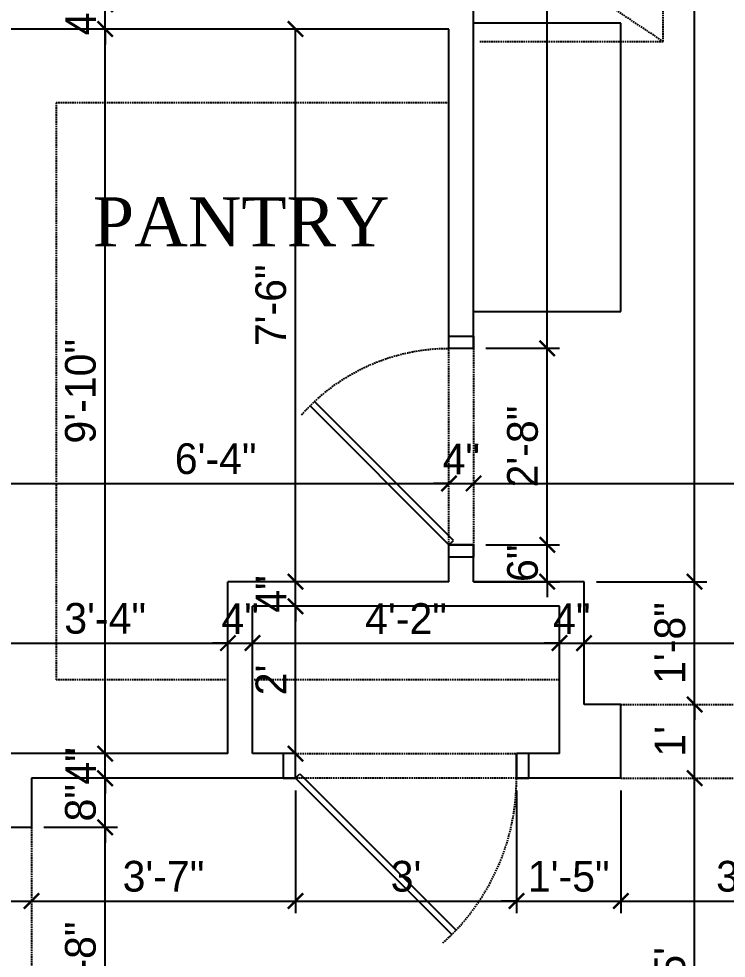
# Model space of a CAD drawing. Header units: inches. Extents: x 0 to 22102, y -19958 to 0.
# Drawn here: x 10038.3 to 10153.5, y -9934.5 to -9781.5 of the extents above; entities that cross this region are included whole.
import ezdxf

# ---------------------------------------------------------------- set-up
doc = ezdxf.new("R2010")
doc.units = ezdxf.units.IN
doc.header["$MEASUREMENT"] = 0
doc.linetypes.add('HIDDEN', pattern=[0.375, 0.25, -0.125])
for name, color, linetype in [('CABINETS', 2, 'Continuous'), ('DIM-EXT', 5, 'Continuous'), ('DIM-INT', 5, 'Continuous'), ('DOOR-INT', 2, 'Continuous'), ('HEADER-INT', 5, 'HIDDEN'), ('PLUMBING', 1, 'Continuous'), ('SHELVES', 1, 'HIDDEN'), ('TEXTL', 3, 'Continuous'), ('WALL-INT', 4, 'Continuous')]:
    doc.layers.add(name, color=color, linetype=linetype)
doc.styles.add('TITLE-1', font='BOOKOS.TTF', dxfattribs={"height": 5})
doc.dimstyles.new('Ideal', dxfattribs={"dimscale": 0, "dimtxt": 5, "dimasz": 2.5, "dimexe": 2, "dimexo": 2, "dimgap": 1.5, "dimtad": 1, "dimdec": 4, "dimzin": 0, "dimdsep": 46, "dimlunit": 4, "dimtxsty": 'Standard', "dimblk": 'ARCHTICK', "dimcen": 2, "dimclrt": 1, "dimazin": 0, "dimtfac": 0.75, "dimtdec": 4, "dimtix": 1, "dimtofl": 0, "dimtmove": 2, "dimatfit": 3, "dimldrblk": 'OPEN30', "dimfxl": 1, "dimtolj": 1, "dimtzin": 0, "dimarcsym": 0})

# ---------------------------------------------------------------- blocks, each defined once
blk = doc.blocks.new('B-DE32R')
for p, q in [((34, 2), (11.37, 24.63)), ((33.29, 1.29), (10.68, 23.91)), ((34, 2), (33.29, 1.29))]:
    blk.add_line(p, q)
for points in [[(2, -2), (2, 2), (0, 2), (0, -2)], [(36, -2), (36, 2), (34, 2), (34, -2)]]:
    blk.add_lwpolyline(points, close=True)
at = {"linetype": 'HIDDEN'}
blk.add_arc((34, 2), 32, 131.4167, 180, dxfattribs=at)
blk = doc.blocks.new('B-DE36R')
for p, q in [((37.29, 1.29), (11.85, 26.74)), ((38, 2), (12.54, 27.46)), ((38, 2), (37.29, 1.29))]:
    blk.add_line(p, q)
for points in [[(2, -2), (2, 2), (0, 2), (0, -2)], [(40, -2), (40, 2), (38, 2), (38, -2)]]:
    blk.add_lwpolyline(points, close=True)
at = {"linetype": 'HIDDEN'}
blk.add_arc((38, 2), 36, 131.8153, 180, dxfattribs=at)
blk = doc.blocks.new('_ArchTick')
at = {"color": 0, "linetype": 'ByBlock', "lineweight": 100, "const_width": 0.15}
blk.add_lwpolyline([(-0.5, -0.5), (0.5, 0.5)], dxfattribs=at)
blk = doc.blocks.new('*D235')
at = {"layer": 'Defpoints', "color": 0, "transparency": 16777216}
for p in [(10604.39, -9550.38), (10604.39, -9550.38), (9724.39, -9887.18)]:
    blk.add_point(p, dxfattribs=at)
at = {"layer": 'DIM-EXT', "color": 0, "lineweight": -2, "transparency": 16777216}
for p, q in [((9724.39, -9885.18), (9724.39, -9548.38)), ((9724.39, -9550.38), (10604.39, -9550.38))]:
    blk.add_line(p, q, dxfattribs=at)
at = {"layer": 'DIM-EXT', "color": 0, "lineweight": -2, "transparency": 16777216, "xscale": 2.5, "yscale": 2.5, "zscale": 2.5, "rotation": 180}
blk.add_blockref('_ArchTick', (9724.39, -9550.38), dxfattribs=at)
at = {"layer": 'DIM-EXT', "color": 0, "lineweight": -2, "transparency": 16777216, "xscale": 2.5, "yscale": 2.5, "zscale": 2.5}
blk.add_blockref('_ArchTick', (10604.39, -9550.38), dxfattribs=at)
at = {"layer": 'DIM-EXT', "color": 1, "transparency": 16777216, "insert": (10164.39, -9546.38), "char_height": 5, "attachment_point": 5}
blk.add_mtext('\\A1;73\'-4"', dxfattribs=at)
blk = doc.blocks.new('_Open30')
at = {"color": 0, "linetype": 'ByBlock', "lineweight": -2}
for p, q in [((-1, 0.268), (0, 0)), ((0, 0), (-1, -0.268)), ((0, 0), (-1, 0))]:
    blk.add_line(p, q, dxfattribs=at)
blk = doc.blocks.new('*D514')
at = {"layer": 'Defpoints', "color": 0, "transparency": 16777216}
for p in [(10028.39, -9925.18), (10040.39, -9925.18), (10040.39, -9925.18)]:
    blk.add_point(p, dxfattribs=at)
at = {"layer": 'DIM-INT', "color": 0, "lineweight": -2, "transparency": 16777216}
blk.add_line((10028.39, -9925.18), (10040.39, -9925.18), dxfattribs=at)
at = {"layer": 'DIM-INT', "color": 0, "lineweight": -2, "transparency": 16777216, "xscale": 2.5, "yscale": 2.5, "zscale": 2.5, "rotation": 180}
blk.add_blockref('_ArchTick', (10028.39, -9925.18), dxfattribs=at)
at = {"layer": 'DIM-INT', "color": 0, "lineweight": -2, "transparency": 16777216, "xscale": 2.5, "yscale": 2.5, "zscale": 2.5}
blk.add_blockref('_ArchTick', (10040.39, -9925.18), dxfattribs=at)
at = {"layer": 'DIM-INT', "color": 1, "transparency": 16777216, "insert": (10034.39, -9921.18), "char_height": 5, "attachment_point": 5}
blk.add_mtext("\\A1;1'", dxfattribs=at)
blk = doc.blocks.new('*D515')
at = {"layer": 'Defpoints', "color": 0, "transparency": 16777216}
for p in [(10083.39, -9905.18), (10040.39, -9925.18), (10083.39, -9925.18)]:
    blk.add_point(p, dxfattribs=at)
at = {"layer": 'DIM-INT', "color": 0, "lineweight": -2, "transparency": 16777216}
for p, q in [((10083.39, -9907.18), (10083.39, -9927.18)), ((10040.39, -9925.18), (10083.39, -9925.18))]:
    blk.add_line(p, q, dxfattribs=at)
at = {"layer": 'DIM-INT', "color": 0, "lineweight": -2, "transparency": 16777216, "xscale": 2.5, "yscale": 2.5, "zscale": 2.5, "rotation": 180}
blk.add_blockref('_ArchTick', (10040.39, -9925.18), dxfattribs=at)
at = {"layer": 'DIM-INT', "color": 0, "lineweight": -2, "transparency": 16777216, "xscale": 2.5, "yscale": 2.5, "zscale": 2.5}
blk.add_blockref('_ArchTick', (10083.39, -9925.18), dxfattribs=at)
at = {"layer": 'DIM-INT', "color": 1, "transparency": 16777216, "insert": (10061.89, -9921.18), "char_height": 5, "attachment_point": 5}
blk.add_mtext('\\A1;3\'-7"', dxfattribs=at)
blk = doc.blocks.new('*D516')
at = {"layer": 'Defpoints', "color": 0, "transparency": 16777216}
for p in [(10083.39, -9905.18), (10119.39, -9905.18), (10119.39, -9925.18)]:
    blk.add_point(p, dxfattribs=at)
at = {"layer": 'DIM-INT', "color": 0, "lineweight": -2, "transparency": 16777216}
for p, q in [((10083.39, -9907.18), (10083.39, -9927.18)), ((10119.39, -9907.18), (10119.39, -9927.18)), ((10083.39, -9925.18), (10119.39, -9925.18))]:
    blk.add_line(p, q, dxfattribs=at)
at = {"layer": 'DIM-INT', "color": 0, "lineweight": -2, "transparency": 16777216, "xscale": 2.5, "yscale": 2.5, "zscale": 2.5, "rotation": 180}
blk.add_blockref('_ArchTick', (10083.39, -9925.18), dxfattribs=at)
at = {"layer": 'DIM-INT', "color": 0, "lineweight": -2, "transparency": 16777216, "xscale": 2.5, "yscale": 2.5, "zscale": 2.5}
blk.add_blockref('_ArchTick', (10119.39, -9925.18), dxfattribs=at)
at = {"layer": 'DIM-INT', "color": 1, "transparency": 16777216, "insert": (10101.39, -9921.18), "char_height": 5, "attachment_point": 5}
blk.add_mtext("\\A1;3'", dxfattribs=at)
blk = doc.blocks.new('*D517')
at = {"layer": 'Defpoints', "color": 0, "transparency": 16777216}
for p in [(10119.39, -9905.18), (10136.39, -9905.18), (10136.39, -9925.18)]:
    blk.add_point(p, dxfattribs=at)
at = {"layer": 'DIM-INT', "color": 0, "lineweight": -2, "transparency": 16777216}
for p, q in [((10119.39, -9907.18), (10119.39, -9927.18)), ((10136.39, -9907.18), (10136.39, -9927.18)), ((10119.39, -9925.18), (10116.89, -9925.18)), ((10119.39, -9925.18), (10136.39, -9925.18)), ((10136.39, -9925.18), (10138.89, -9925.18))]:
    blk.add_line(p, q, dxfattribs=at)
at = {"layer": 'DIM-INT', "color": 0, "lineweight": -2, "transparency": 16777216, "xscale": 2.5, "yscale": 2.5, "zscale": 2.5}
blk.add_blockref('_ArchTick', (10119.39, -9925.18), dxfattribs=at)
at = {"layer": 'DIM-INT', "color": 0, "lineweight": -2, "transparency": 16777216, "xscale": 2.5, "yscale": 2.5, "zscale": 2.5, "rotation": 180}
blk.add_blockref('_ArchTick', (10136.39, -9925.18), dxfattribs=at)
at = {"layer": 'DIM-INT', "color": 1, "transparency": 16777216, "insert": (10127.89, -9921.18), "char_height": 5, "attachment_point": 5}
blk.add_mtext('\\A1;1\'-5"', dxfattribs=at)
blk = doc.blocks.new('*D518')
at = {"layer": 'Defpoints', "color": 0, "transparency": 16777216}
for p in [(10136.39, -9905.18), (10172.39, -9905.18), (10172.39, -9925.18)]:
    blk.add_point(p, dxfattribs=at)
at = {"layer": 'DIM-INT', "color": 0, "lineweight": -2, "transparency": 16777216}
for p, q in [((10136.39, -9907.18), (10136.39, -9927.18)), ((10172.39, -9907.18), (10172.39, -9927.18)), ((10136.39, -9925.18), (10172.39, -9925.18))]:
    blk.add_line(p, q, dxfattribs=at)
at = {"layer": 'DIM-INT', "color": 0, "lineweight": -2, "transparency": 16777216, "xscale": 2.5, "yscale": 2.5, "zscale": 2.5, "rotation": 180}
blk.add_blockref('_ArchTick', (10136.39, -9925.18), dxfattribs=at)
at = {"layer": 'DIM-INT', "color": 0, "lineweight": -2, "transparency": 16777216, "xscale": 2.5, "yscale": 2.5, "zscale": 2.5}
blk.add_blockref('_ArchTick', (10172.39, -9925.18), dxfattribs=at)
at = {"layer": 'DIM-INT', "color": 1, "transparency": 16777216, "insert": (10154.39, -9921.18), "char_height": 5, "attachment_point": 5}
blk.add_mtext("\\A1;3'", dxfattribs=at)
blk = doc.blocks.new('*D391')
at = {"layer": 'Defpoints', "color": 0, "transparency": 16777216}
for p in [(10032.39, -9883.18), (10072.39, -9883.18), (10072.39, -9883.18)]:
    blk.add_point(p, dxfattribs=at)
at = {"layer": 'DIM-INT', "color": 0, "lineweight": -2, "transparency": 16777216}
blk.add_line((10032.39, -9883.18), (10072.39, -9883.18), dxfattribs=at)
at = {"layer": 'DIM-INT', "color": 0, "lineweight": -2, "transparency": 16777216, "xscale": 2.5, "yscale": 2.5, "zscale": 2.5, "rotation": 180}
blk.add_blockref('_ArchTick', (10032.39, -9883.18), dxfattribs=at)
at = {"layer": 'DIM-INT', "color": 0, "lineweight": -2, "transparency": 16777216, "xscale": 2.5, "yscale": 2.5, "zscale": 2.5}
blk.add_blockref('_ArchTick', (10072.39, -9883.18), dxfattribs=at)
at = {"layer": 'DIM-INT', "color": 1, "transparency": 16777216, "insert": (10052.39, -9879.18), "char_height": 5, "attachment_point": 5}
blk.add_mtext('\\A1;3\'-4"', dxfattribs=at)
blk = doc.blocks.new('*D392')
at = {"layer": 'Defpoints', "color": 0, "transparency": 16777216}
for p in [(10072.39, -9883.18), (10076.39, -9883.18), (10076.39, -9883.18)]:
    blk.add_point(p, dxfattribs=at)
at = {"layer": 'DIM-INT', "color": 0, "lineweight": -2, "transparency": 16777216}
for p, q in [((10072.39, -9883.18), (10069.89, -9883.18)), ((10072.39, -9883.18), (10076.39, -9883.18)), ((10076.39, -9883.18), (10078.89, -9883.18))]:
    blk.add_line(p, q, dxfattribs=at)
at = {"layer": 'DIM-INT', "color": 0, "lineweight": -2, "transparency": 16777216, "xscale": 2.5, "yscale": 2.5, "zscale": 2.5}
blk.add_blockref('_ArchTick', (10072.39, -9883.18), dxfattribs=at)
at = {"layer": 'DIM-INT', "color": 0, "lineweight": -2, "transparency": 16777216, "xscale": 2.5, "yscale": 2.5, "zscale": 2.5, "rotation": 180}
blk.add_blockref('_ArchTick', (10076.39, -9883.18), dxfattribs=at)
at = {"layer": 'DIM-INT', "color": 1, "transparency": 16777216, "insert": (10074.39, -9879.18), "char_height": 5, "attachment_point": 5}
blk.add_mtext('\\A1;4"', dxfattribs=at)
blk = doc.blocks.new('*D393')
at = {"layer": 'Defpoints', "color": 0, "transparency": 16777216}
for p in [(10076.39, -9883.18), (10126.39, -9883.18), (10126.39, -9883.18)]:
    blk.add_point(p, dxfattribs=at)
at = {"layer": 'DIM-INT', "color": 0, "lineweight": -2, "transparency": 16777216}
blk.add_line((10076.39, -9883.18), (10126.39, -9883.18), dxfattribs=at)
at = {"layer": 'DIM-INT', "color": 0, "lineweight": -2, "transparency": 16777216, "xscale": 2.5, "yscale": 2.5, "zscale": 2.5, "rotation": 180}
blk.add_blockref('_ArchTick', (10076.39, -9883.18), dxfattribs=at)
at = {"layer": 'DIM-INT', "color": 0, "lineweight": -2, "transparency": 16777216, "xscale": 2.5, "yscale": 2.5, "zscale": 2.5}
blk.add_blockref('_ArchTick', (10126.39, -9883.18), dxfattribs=at)
at = {"layer": 'DIM-INT', "color": 1, "transparency": 16777216, "insert": (10101.39, -9879.18), "char_height": 5, "attachment_point": 5}
blk.add_mtext('\\A1;4\'-2"', dxfattribs=at)
blk = doc.blocks.new('*D394')
at = {"layer": 'Defpoints', "color": 0, "transparency": 16777216}
for p in [(10126.39, -9883.18), (10130.39, -9883.18), (10130.39, -9883.18)]:
    blk.add_point(p, dxfattribs=at)
at = {"layer": 'DIM-INT', "color": 0, "lineweight": -2, "transparency": 16777216}
for p, q in [((10126.39, -9883.18), (10123.89, -9883.18)), ((10126.39, -9883.18), (10130.39, -9883.18)), ((10130.39, -9883.18), (10132.89, -9883.18))]:
    blk.add_line(p, q, dxfattribs=at)
at = {"layer": 'DIM-INT', "color": 0, "lineweight": -2, "transparency": 16777216, "xscale": 2.5, "yscale": 2.5, "zscale": 2.5}
blk.add_blockref('_ArchTick', (10126.39, -9883.18), dxfattribs=at)
at = {"layer": 'DIM-INT', "color": 0, "lineweight": -2, "transparency": 16777216, "xscale": 2.5, "yscale": 2.5, "zscale": 2.5, "rotation": 180}
blk.add_blockref('_ArchTick', (10130.39, -9883.18), dxfattribs=at)
at = {"layer": 'DIM-INT', "color": 1, "transparency": 16777216, "insert": (10128.39, -9879.18), "char_height": 5, "attachment_point": 5}
blk.add_mtext('\\A1;4"', dxfattribs=at)
blk = doc.blocks.new('*D395')
at = {"layer": 'Defpoints', "color": 0, "transparency": 16777216}
for p in [(10130.39, -9883.18), (10178.39, -9883.18), (10178.39, -9883.18)]:
    blk.add_point(p, dxfattribs=at)
at = {"layer": 'DIM-INT', "color": 0, "lineweight": -2, "transparency": 16777216}
blk.add_line((10130.39, -9883.18), (10178.39, -9883.18), dxfattribs=at)
at = {"layer": 'DIM-INT', "color": 0, "lineweight": -2, "transparency": 16777216, "xscale": 2.5, "yscale": 2.5, "zscale": 2.5, "rotation": 180}
blk.add_blockref('_ArchTick', (10130.39, -9883.18), dxfattribs=at)
at = {"layer": 'DIM-INT', "color": 0, "lineweight": -2, "transparency": 16777216, "xscale": 2.5, "yscale": 2.5, "zscale": 2.5}
blk.add_blockref('_ArchTick', (10178.39, -9883.18), dxfattribs=at)
at = {"layer": 'DIM-INT', "color": 1, "transparency": 16777216, "insert": (10159.13, -9879.18), "char_height": 5, "attachment_point": 5}
blk.add_mtext("\\A1;4'", dxfattribs=at)
blk = doc.blocks.new('*D404')
at = {"layer": 'Defpoints', "color": 0, "transparency": 16777216}
for p in [(10032.39, -9857.18), (10108.39, -9857.18), (10108.39, -9857.18)]:
    blk.add_point(p, dxfattribs=at)
at = {"layer": 'DIM-INT', "color": 0, "lineweight": -2, "transparency": 16777216}
blk.add_line((10032.39, -9857.18), (10108.39, -9857.18), dxfattribs=at)
at = {"layer": 'DIM-INT', "color": 0, "lineweight": -2, "transparency": 16777216, "xscale": 2.5, "yscale": 2.5, "zscale": 2.5, "rotation": 180}
blk.add_blockref('_ArchTick', (10032.39, -9857.18), dxfattribs=at)
at = {"layer": 'DIM-INT', "color": 0, "lineweight": -2, "transparency": 16777216, "xscale": 2.5, "yscale": 2.5, "zscale": 2.5}
blk.add_blockref('_ArchTick', (10108.39, -9857.18), dxfattribs=at)
at = {"layer": 'DIM-INT', "color": 1, "transparency": 16777216, "insert": (10070.39, -9853.18), "char_height": 5, "attachment_point": 5}
blk.add_mtext('\\A1;6\'-4"', dxfattribs=at)
blk = doc.blocks.new('*D405')
at = {"layer": 'Defpoints', "color": 0, "transparency": 16777216}
for p in [(10108.39, -9857.18), (10112.39, -9857.18), (10112.39, -9857.18)]:
    blk.add_point(p, dxfattribs=at)
at = {"layer": 'DIM-INT', "color": 0, "lineweight": -2, "transparency": 16777216}
for p, q in [((10108.39, -9857.18), (10105.89, -9857.18)), ((10108.39, -9857.18), (10112.39, -9857.18)), ((10112.39, -9857.18), (10114.89, -9857.18))]:
    blk.add_line(p, q, dxfattribs=at)
at = {"layer": 'DIM-INT', "color": 0, "lineweight": -2, "transparency": 16777216, "xscale": 2.5, "yscale": 2.5, "zscale": 2.5}
blk.add_blockref('_ArchTick', (10108.39, -9857.18), dxfattribs=at)
at = {"layer": 'DIM-INT', "color": 0, "lineweight": -2, "transparency": 16777216, "xscale": 2.5, "yscale": 2.5, "zscale": 2.5, "rotation": 180}
blk.add_blockref('_ArchTick', (10112.39, -9857.18), dxfattribs=at)
at = {"layer": 'DIM-INT', "color": 1, "transparency": 16777216, "insert": (10110.39, -9853.18), "char_height": 5, "attachment_point": 5}
blk.add_mtext('\\A1;4"', dxfattribs=at)
blk = doc.blocks.new('*D406')
at = {"layer": 'Defpoints', "color": 0, "transparency": 16777216}
for p in [(10112.39, -9857.18), (10268.39, -9857.18), (10268.39, -9857.18)]:
    blk.add_point(p, dxfattribs=at)
at = {"layer": 'DIM-INT', "color": 0, "lineweight": -2, "transparency": 16777216}
blk.add_line((10112.39, -9857.18), (10268.39, -9857.18), dxfattribs=at)
at = {"layer": 'DIM-INT', "color": 0, "lineweight": -2, "transparency": 16777216, "xscale": 2.5, "yscale": 2.5, "zscale": 2.5, "rotation": 180}
blk.add_blockref('_ArchTick', (10112.39, -9857.18), dxfattribs=at)
at = {"layer": 'DIM-INT', "color": 0, "lineweight": -2, "transparency": 16777216, "xscale": 2.5, "yscale": 2.5, "zscale": 2.5}
blk.add_blockref('_ArchTick', (10268.39, -9857.18), dxfattribs=at)
at = {"layer": 'DIM-INT', "color": 1, "transparency": 16777216, "insert": (10190.39, -9853.18), "char_height": 5, "attachment_point": 5}
blk.add_mtext("\\A1;13'", dxfattribs=at)
blk = doc.blocks.new('*D575')
at = {"layer": 'Defpoints', "color": 0, "transparency": 16777216}
for p in [(10148.39, -9905.18), (10148.39, -9905.18), (10148.39, -9965.18)]:
    blk.add_point(p, dxfattribs=at)
at = {"layer": 'DIM-INT', "color": 0, "lineweight": -2, "transparency": 16777216}
blk.add_line((10148.39, -9965.18), (10148.39, -9905.18), dxfattribs=at)
at = {"layer": 'DIM-INT', "color": 0, "lineweight": -2, "transparency": 16777216, "xscale": 2.5, "yscale": 2.5, "zscale": 2.5}
for p, rotation in [((10148.39, -9905.18), 90), ((10148.39, -9965.18), 270)]:
    blk.add_blockref('_ArchTick', p, dxfattribs=dict(at, rotation=rotation))
at = {"layer": 'DIM-INT', "color": 1, "transparency": 16777216, "insert": (10144.39, -9935.18), "char_height": 5, "attachment_point": 5, "rotation": 90}
blk.add_mtext("\\A1;5'", dxfattribs=at)
blk = doc.blocks.new('*D576')
at = {"layer": 'Defpoints', "color": 0, "transparency": 16777216}
for p in [(10148.39, -9893.18), (10148.39, -9893.18), (10148.39, -9905.18)]:
    blk.add_point(p, dxfattribs=at)
at = {"layer": 'DIM-INT', "color": 0, "lineweight": -2, "transparency": 16777216}
blk.add_line((10148.39, -9905.18), (10148.39, -9893.18), dxfattribs=at)
at = {"layer": 'DIM-INT', "color": 0, "lineweight": -2, "transparency": 16777216, "xscale": 2.5, "yscale": 2.5, "zscale": 2.5}
for p, rotation in [((10148.39, -9893.18), 90), ((10148.39, -9905.18), 270)]:
    blk.add_blockref('_ArchTick', p, dxfattribs=dict(at, rotation=rotation))
at = {"layer": 'DIM-INT', "color": 1, "transparency": 16777216, "insert": (10144.39, -9899.18), "char_height": 5, "attachment_point": 5, "rotation": 90}
blk.add_mtext("\\A1;1'", dxfattribs=at)
blk = doc.blocks.new('*D577')
at = {"layer": 'Defpoints', "color": 0, "transparency": 16777216}
for p in [(10130.39, -9873.18), (10148.39, -9873.18), (10148.39, -9893.18)]:
    blk.add_point(p, dxfattribs=at)
at = {"layer": 'DIM-INT', "color": 0, "lineweight": -2, "transparency": 16777216}
for p, q in [((10148.39, -9873.18), (10148.39, -9870.68)), ((10132.39, -9873.18), (10150.39, -9873.18)), ((10148.39, -9893.18), (10148.39, -9873.18)), ((10148.39, -9893.18), (10148.39, -9895.68))]:
    blk.add_line(p, q, dxfattribs=at)
at = {"layer": 'DIM-INT', "color": 0, "lineweight": -2, "transparency": 16777216, "xscale": 2.5, "yscale": 2.5, "zscale": 2.5}
for p, rotation in [((10148.39, -9873.18), 270), ((10148.39, -9893.18), 90)]:
    blk.add_blockref('_ArchTick', p, dxfattribs=dict(at, rotation=rotation))
at = {"layer": 'DIM-INT', "color": 1, "transparency": 16777216, "insert": (10144.39, -9883.18), "char_height": 5, "attachment_point": 5, "rotation": 90}
blk.add_mtext('\\A1;1\'-8"', dxfattribs=at)
blk = doc.blocks.new('*D578')
at = {"layer": 'Defpoints', "color": 0, "transparency": 16777216}
for p in [(10148.39, -9617.18), (10148.39, -9617.18), (10130.39, -9873.18)]:
    blk.add_point(p, dxfattribs=at)
at = {"layer": 'DIM-INT', "color": 0, "lineweight": -2, "transparency": 16777216}
for p, q in [((10148.39, -9873.18), (10148.39, -9617.18)), ((10132.39, -9873.18), (10150.39, -9873.18))]:
    blk.add_line(p, q, dxfattribs=at)
at = {"layer": 'DIM-INT', "color": 0, "lineweight": -2, "transparency": 16777216, "xscale": 2.5, "yscale": 2.5, "zscale": 2.5}
for p, rotation in [((10148.39, -9617.18), 90), ((10148.39, -9873.18), 270)]:
    blk.add_blockref('_ArchTick', p, dxfattribs=dict(at, rotation=rotation))
at = {"layer": 'DIM-INT', "color": 1, "transparency": 16777216, "insert": (10144.39, -9745.18), "char_height": 5, "attachment_point": 5, "rotation": 90}
blk.add_mtext('\\A1;21\'-4"', dxfattribs=at)
blk = doc.blocks.new('*D579')
at = {"layer": 'Defpoints', "color": 0, "transparency": 16777216}
for p in [(10112.39, -9867.18), (10124.39, -9867.18), (10124.39, -9873.18)]:
    blk.add_point(p, dxfattribs=at)
at = {"layer": 'DIM-INT', "color": 0, "lineweight": -2, "transparency": 16777216}
for p, q in [((10124.39, -9867.18), (10124.39, -9864.68)), ((10114.39, -9867.18), (10126.39, -9867.18)), ((10124.39, -9873.18), (10124.39, -9867.18)), ((10124.39, -9873.18), (10124.39, -9875.68))]:
    blk.add_line(p, q, dxfattribs=at)
at = {"layer": 'DIM-INT', "color": 0, "lineweight": -2, "transparency": 16777216, "xscale": 2.5, "yscale": 2.5, "zscale": 2.5}
for p, rotation in [((10124.39, -9867.18), 270), ((10124.39, -9873.18), 90)]:
    blk.add_blockref('_ArchTick', p, dxfattribs=dict(at, rotation=rotation))
at = {"layer": 'DIM-INT', "color": 1, "transparency": 16777216, "insert": (10120.39, -9870.18), "char_height": 5, "attachment_point": 5, "rotation": 90}
blk.add_mtext('\\A1;6"', dxfattribs=at)
blk = doc.blocks.new('*D580')
at = {"layer": 'Defpoints', "color": 0, "transparency": 16777216}
for p in [(10112.39, -9835.18), (10124.39, -9835.18), (10112.39, -9867.18)]:
    blk.add_point(p, dxfattribs=at)
at = {"layer": 'DIM-INT', "color": 0, "lineweight": -2, "transparency": 16777216}
for p, q in [((10114.39, -9835.18), (10126.39, -9835.18)), ((10124.39, -9867.18), (10124.39, -9835.18)), ((10114.39, -9867.18), (10126.39, -9867.18))]:
    blk.add_line(p, q, dxfattribs=at)
at = {"layer": 'DIM-INT', "color": 0, "lineweight": -2, "transparency": 16777216, "xscale": 2.5, "yscale": 2.5, "zscale": 2.5}
for p, rotation in [((10124.39, -9835.18), 90), ((10124.39, -9867.18), 270)]:
    blk.add_blockref('_ArchTick', p, dxfattribs=dict(at, rotation=rotation))
at = {"layer": 'DIM-INT', "color": 1, "transparency": 16777216, "insert": (10120.39, -9851.18), "char_height": 5, "attachment_point": 5, "rotation": 90}
blk.add_mtext('\\A1;2\'-8"', dxfattribs=at)
blk = doc.blocks.new('*D581')
at = {"layer": 'Defpoints', "color": 0, "transparency": 16777216}
for p in [(10124.39, -9617.18), (10124.39, -9617.18), (10112.39, -9835.18)]:
    blk.add_point(p, dxfattribs=at)
at = {"layer": 'DIM-INT', "color": 0, "lineweight": -2, "transparency": 16777216}
for p, q in [((10124.39, -9835.18), (10124.39, -9617.18)), ((10114.39, -9835.18), (10126.39, -9835.18))]:
    blk.add_line(p, q, dxfattribs=at)
at = {"layer": 'DIM-INT', "color": 0, "lineweight": -2, "transparency": 16777216, "xscale": 2.5, "yscale": 2.5, "zscale": 2.5}
for p, rotation in [((10124.39, -9617.18), 90), ((10124.39, -9835.18), 270)]:
    blk.add_blockref('_ArchTick', p, dxfattribs=dict(at, rotation=rotation))
at = {"layer": 'DIM-INT', "color": 1, "transparency": 16777216, "insert": (10120.39, -9726.18), "char_height": 5, "attachment_point": 5, "rotation": 90}
blk.add_mtext('\\A1;18\'-2"', dxfattribs=at)
blk = doc.blocks.new('*D598')
at = {"layer": 'Defpoints', "color": 0, "transparency": 16777216}
for p in [(10040.39, -9913.18), (10052.39, -9913.18), (10040.39, -9957.18)]:
    blk.add_point(p, dxfattribs=at)
at = {"layer": 'DIM-INT', "color": 0, "lineweight": -2, "transparency": 16777216}
for p, q in [((10042.39, -9913.18), (10054.39, -9913.18)), ((10052.39, -9957.18), (10052.39, -9913.18)), ((10042.39, -9957.18), (10054.39, -9957.18))]:
    blk.add_line(p, q, dxfattribs=at)
at = {"layer": 'DIM-INT', "color": 0, "lineweight": -2, "transparency": 16777216, "xscale": 2.5, "yscale": 2.5, "zscale": 2.5}
for p, rotation in [((10052.39, -9913.18), 90), ((10052.39, -9957.18), 270)]:
    blk.add_blockref('_ArchTick', p, dxfattribs=dict(at, rotation=rotation))
at = {"layer": 'DIM-INT', "color": 1, "transparency": 16777216, "insert": (10048.39, -9935.18), "char_height": 5, "attachment_point": 5, "rotation": 90}
blk.add_mtext('\\A1;3\'-8"', dxfattribs=at)
blk = doc.blocks.new('*D599')
at = {"layer": 'Defpoints', "color": 0, "transparency": 16777216}
for p in [(10052.39, -9905.18), (10052.39, -9905.18), (10040.39, -9913.18)]:
    blk.add_point(p, dxfattribs=at)
at = {"layer": 'DIM-INT', "color": 0, "lineweight": -2, "transparency": 16777216}
for p, q in [((10052.39, -9905.18), (10052.39, -9902.68)), ((10052.39, -9913.18), (10052.39, -9905.18)), ((10042.39, -9913.18), (10054.39, -9913.18)), ((10052.39, -9913.18), (10052.39, -9915.68))]:
    blk.add_line(p, q, dxfattribs=at)
at = {"layer": 'DIM-INT', "color": 0, "lineweight": -2, "transparency": 16777216, "xscale": 2.5, "yscale": 2.5, "zscale": 2.5}
for p, rotation in [((10052.39, -9905.18), 270), ((10052.39, -9913.18), 90)]:
    blk.add_blockref('_ArchTick', p, dxfattribs=dict(at, rotation=rotation))
at = {"layer": 'DIM-INT', "color": 1, "transparency": 16777216, "insert": (10048.39, -9909.18), "char_height": 5, "attachment_point": 5, "rotation": 90}
blk.add_mtext('\\A1;8"', dxfattribs=at)
blk = doc.blocks.new('*D600')
at = {"layer": 'Defpoints', "color": 0, "transparency": 16777216}
for p in [(10052.39, -9901.18), (10052.39, -9901.18), (10052.39, -9905.18)]:
    blk.add_point(p, dxfattribs=at)
at = {"layer": 'DIM-INT', "color": 0, "lineweight": -2, "transparency": 16777216}
for p, q in [((10052.39, -9901.18), (10052.39, -9898.68)), ((10052.39, -9905.18), (10052.39, -9901.18)), ((10052.39, -9905.18), (10052.39, -9907.68))]:
    blk.add_line(p, q, dxfattribs=at)
at = {"layer": 'DIM-INT', "color": 0, "lineweight": -2, "transparency": 16777216, "xscale": 2.5, "yscale": 2.5, "zscale": 2.5}
for p, rotation in [((10052.39, -9901.18), 270), ((10052.39, -9905.18), 90)]:
    blk.add_blockref('_ArchTick', p, dxfattribs=dict(at, rotation=rotation))
at = {"layer": 'DIM-INT', "color": 1, "transparency": 16777216, "insert": (10048.39, -9903.18), "char_height": 5, "attachment_point": 5, "rotation": 90}
blk.add_mtext('\\A1;4"', dxfattribs=at)
blk = doc.blocks.new('*D601')
at = {"layer": 'Defpoints', "color": 0, "transparency": 16777216}
for p in [(10052.39, -9783.18), (10052.39, -9783.18), (10052.39, -9901.18)]:
    blk.add_point(p, dxfattribs=at)
at = {"layer": 'DIM-INT', "color": 0, "lineweight": -2, "transparency": 16777216}
blk.add_line((10052.39, -9901.18), (10052.39, -9783.18), dxfattribs=at)
at = {"layer": 'DIM-INT', "color": 0, "lineweight": -2, "transparency": 16777216, "xscale": 2.5, "yscale": 2.5, "zscale": 2.5}
for p, rotation in [((10052.39, -9783.18), 90), ((10052.39, -9901.18), 270)]:
    blk.add_blockref('_ArchTick', p, dxfattribs=dict(at, rotation=rotation))
at = {"layer": 'DIM-INT', "color": 1, "transparency": 16777216, "insert": (10048.39, -9842.18), "char_height": 5, "attachment_point": 5, "rotation": 90}
blk.add_mtext('\\A1;9\'-10"', dxfattribs=at)
blk = doc.blocks.new('*D602')
at = {"layer": 'Defpoints', "color": 0, "transparency": 16777216}
for p in [(10052.39, -9779.18), (10052.39, -9779.18), (10052.39, -9783.18)]:
    blk.add_point(p, dxfattribs=at)
at = {"layer": 'DIM-INT', "color": 0, "lineweight": -2, "transparency": 16777216}
for p, q in [((10052.39, -9779.18), (10052.39, -9776.68)), ((10052.39, -9783.18), (10052.39, -9779.18)), ((10052.39, -9783.18), (10052.39, -9785.68))]:
    blk.add_line(p, q, dxfattribs=at)
at = {"layer": 'DIM-INT', "color": 0, "lineweight": -2, "transparency": 16777216, "xscale": 2.5, "yscale": 2.5, "zscale": 2.5}
for p, rotation in [((10052.39, -9779.18), 270), ((10052.39, -9783.18), 90)]:
    blk.add_blockref('_ArchTick', p, dxfattribs=dict(at, rotation=rotation))
at = {"layer": 'DIM-INT', "color": 1, "transparency": 16777216, "insert": (10048.39, -9781.18), "char_height": 5, "attachment_point": 5, "rotation": 90}
blk.add_mtext('\\A1;4"', dxfattribs=at)
blk = doc.blocks.new('*D606')
at = {"layer": 'Defpoints', "color": 0, "transparency": 16777216}
for p in [(10083.39, -9877.18), (10083.39, -9877.18), (10083.39, -9901.18)]:
    blk.add_point(p, dxfattribs=at)
at = {"layer": 'DIM-INT', "color": 0, "lineweight": -2, "transparency": 16777216}
blk.add_line((10083.39, -9901.18), (10083.39, -9877.18), dxfattribs=at)
at = {"layer": 'DIM-INT', "color": 0, "lineweight": -2, "transparency": 16777216, "xscale": 2.5, "yscale": 2.5, "zscale": 2.5}
for p, rotation in [((10083.39, -9877.18), 90), ((10083.39, -9901.18), 270)]:
    blk.add_blockref('_ArchTick', p, dxfattribs=dict(at, rotation=rotation))
at = {"layer": 'DIM-INT', "color": 1, "transparency": 16777216, "insert": (10079.39, -9889.18), "char_height": 5, "attachment_point": 5, "rotation": 90}
blk.add_mtext("\\A1;2'", dxfattribs=at)
blk = doc.blocks.new('*D607')
at = {"layer": 'Defpoints', "color": 0, "transparency": 16777216}
for p in [(10083.39, -9873.18), (10083.39, -9873.18), (10083.39, -9877.18)]:
    blk.add_point(p, dxfattribs=at)
at = {"layer": 'DIM-INT', "color": 0, "lineweight": -2, "transparency": 16777216}
for p, q in [((10083.39, -9873.18), (10083.39, -9870.68)), ((10083.39, -9877.18), (10083.39, -9873.18)), ((10083.39, -9877.18), (10083.39, -9879.68))]:
    blk.add_line(p, q, dxfattribs=at)
at = {"layer": 'DIM-INT', "color": 0, "lineweight": -2, "transparency": 16777216, "xscale": 2.5, "yscale": 2.5, "zscale": 2.5}
for p, rotation in [((10083.39, -9873.18), 270), ((10083.39, -9877.18), 90)]:
    blk.add_blockref('_ArchTick', p, dxfattribs=dict(at, rotation=rotation))
at = {"layer": 'DIM-INT', "color": 1, "transparency": 16777216, "insert": (10079.39, -9875.18), "char_height": 5, "attachment_point": 5, "rotation": 90}
blk.add_mtext('\\A1;4"', dxfattribs=at)
blk = doc.blocks.new('*D608')
at = {"layer": 'Defpoints', "color": 0, "transparency": 16777216}
for p in [(10083.39, -9783.18), (10083.39, -9783.18), (10083.39, -9873.18)]:
    blk.add_point(p, dxfattribs=at)
at = {"layer": 'DIM-INT', "color": 0, "lineweight": -2, "transparency": 16777216}
blk.add_line((10083.39, -9873.18), (10083.39, -9783.18), dxfattribs=at)
at = {"layer": 'DIM-INT', "color": 0, "lineweight": -2, "transparency": 16777216, "xscale": 2.5, "yscale": 2.5, "zscale": 2.5}
for p, rotation in [((10083.39, -9783.18), 90), ((10083.39, -9873.18), 270)]:
    blk.add_blockref('_ArchTick', p, dxfattribs=dict(at, rotation=rotation))
at = {"layer": 'DIM-INT', "color": 1, "transparency": 16777216, "insert": (10079.39, -9828.18), "char_height": 5, "attachment_point": 5, "rotation": 90}
blk.add_mtext('\\A1;7\'-6"', dxfattribs=at)

msp = doc.modelspace()

# ---------------------------------------------------------------- linework, layer by layer
at = {"layer": 'CABINETS'}
for p, q in [((10136.39078, -9782.23617), (10112.39078, -9782.23617)), ((10136.39078, -9829.18476), (10136.39078, -9782.23617)), ((10112.39078, -9829.18476), (10136.39078, -9829.18476))]:
    msp.add_line(p, q, dxfattribs=at)
at = {"layer": 'HEADER-INT'}
for p, q in [((10108.39078, -9867.18476), (10108.39078, -9835.18476)), ((10112.39078, -9835.18476), (10112.39078, -9867.18476)), ((10136.39078, -9893.18476), (10172.39078, -9893.18476)), ((10083.39078, -9901.18476), (10119.39078, -9901.18476)), ((10119.39078, -9905.18476), (10083.39078, -9905.18476)), ((10136.39078, -9905.18476), (10172.39078, -9905.18476)), ((10040.39078, -9913.18476), (10040.39078, -9957.18476))]:
    msp.add_line(p, q, dxfattribs=at)
at = {"layer": 'PLUMBING', "linetype": 'HIDDEN'}
for p, q in [((10143.29703, -9785.23617), (10143.29703, -9733.23617)), ((10143.29703, -9785.23617), (10119.40944, -9769.34858)), ((10113.39078, -9785.23617), (10143.29703, -9785.23617))]:
    msp.add_line(p, q, dxfattribs=at)
at = {"layer": 'SHELVES'}
for p, q in [((10124.39078, -9829.18476), (10124.39078, -9782.23617)), ((10044.39078, -9795.18476), (10044.39078, -9889.18476)), ((10108.39078, -9795.18476), (10044.39078, -9795.18476)), ((10072.39078, -9889.18476), (10044.39078, -9889.18476)), ((10126.39078, -9889.18476), (10076.39078, -9889.18476))]:
    msp.add_line(p, q, dxfattribs=at)
at = {"layer": 'WALL-INT'}
for p, q in [((10112.39078, -9835.18476), (10112.39078, -9617.18476)), ((10108.39078, -9783.18476), (10032.39078, -9783.18476)), ((10108.39078, -9835.18476), (10108.39078, -9783.18476)), ((10112.39078, -9835.18476), (10108.39078, -9835.18476)), ((10108.39078, -9873.18476), (10108.39078, -9867.18476)), ((10112.39078, -9867.18476), (10108.39078, -9867.18476)), ((10112.39078, -9873.18476), (10112.39078, -9867.18476)), ((10108.39078, -9873.18476), (10072.39078, -9873.18476)), ((10072.39078, -9901.18476), (10072.39078, -9873.18476)), ((10130.39078, -9873.18476), (10112.39078, -9873.18476)), ((10112.39078, -9873.18476), (10126.39078, -9873.18476)), ((10130.39078, -9893.18476), (10130.39078, -9873.18476)), ((10126.39078, -9877.18476), (10076.39078, -9877.18476)), ((10076.39078, -9901.18476), (10076.39078, -9877.18476)), ((10126.39078, -9901.18476), (10126.39078, -9877.18476)), ((10136.39078, -9893.18476), (10130.39078, -9893.18476)), ((10136.39078, -9905.18476), (10136.39078, -9893.18476)), ((10072.39078, -9901.18476), (10032.39078, -9901.18476)), ((10083.39078, -9901.18476), (10076.39078, -9901.18476)), ((10083.39078, -9905.18476), (10083.39078, -9901.18476)), ((10126.39078, -9901.18476), (10119.39078, -9901.18476)), ((10119.39078, -9905.18476), (10119.39078, -9901.18476)), ((10083.39078, -9905.18476), (10040.39078, -9905.18476)), ((10040.39078, -9905.18476), (10040.39078, -9913.18476)), ((10136.39078, -9905.18476), (10119.39078, -9905.18476)), ((10040.39078, -9913.18476), (10028.39078, -9913.18476))]:
    msp.add_line(p, q, dxfattribs=at)

# ---------------------------------------------------------------- block references
at = {"layer": 'DOOR-INT', "xscale": -1, "rotation": 89.99999999999825}
msp.add_blockref('B-DE32R', (10110.39078, -9833.18476), dxfattribs=at)
at = {"layer": 'DOOR-INT', "rotation": 180}
msp.add_blockref('B-DE36R', (10121.39078, -9903.18476), dxfattribs=at)

# ---------------------------------------------------------------- texts
at = {"layer": 'TEXTL', "insert": (10074.56277, -9814.58746), "char_height": 8, "width": 102.8934752, "attachment_point": 5, "style": 'TITLE-1'}
msp.add_mtext('PANTRY', dxfattribs=at)

# ---------------------------------------------------------------- dimensions: what is measured, and where the dimension line sits
at = {"layer": 'DIM-EXT'}
dim = msp.add_linear_dim(base=(10604.39078, -9550.37744), p1=(9724.39078, -9887.18476), p2=(10604.39078, -9550.37744), angle=180, dimstyle='Ideal', override={"dimscale": 1, "dimtofl": 1, "dimfxl": 0.125}, dxfattribs=at)
dim.commit()
dim.dimension.update_dxf_attribs({"geometry": '*D235', "text_midpoint": (10164.39078, -9546.37744)})
at = {"layer": 'DIM-INT'}
for base, p1, p2, angle, picture, middle in [((10124.39078, -9617.18476), (10112.39078, -9835.18476), (10124.39078, -9617.18476), 90, '*D581', (10120.39078, -9726.18476)), ((10148.39078, -9617.18476), (10130.39078, -9873.18476), (10148.39078, -9617.18476), 90, '*D578', (10144.39078, -9745.18476)), ((10052.39078, -9779.18476), (10052.39078, -9783.18476), (10052.39078, -9779.18476), 90, '*D602', (10048.39078, -9781.18476)), ((10052.39078, -9783.18476), (10052.39078, -9901.18476), (10052.39078, -9783.18476), 90, '*D601', (10048.39078, -9842.18476)), ((10083.39078, -9783.18476), (10083.39078, -9873.18476), (10083.39078, -9783.18476), 90, '*D608', (10079.39078, -9828.18476)), ((10124.39078, -9835.18476), (10112.39078, -9867.18476), (10112.39078, -9835.18476), 90, '*D580', (10120.39078, -9851.18476)), ((10108.39078, -9857.18476), (10032.39078, -9857.18476), (10108.39078, -9857.18476), 180, '*D404', (10070.39078, -9853.18476)), ((10112.39078, -9857.18476), (10108.39078, -9857.18476), (10112.39078, -9857.18476), 180, '*D405', (10110.39078, -9853.18476)), ((10268.39078, -9857.18476), (10112.39078, -9857.18476), (10268.39078, -9857.18476), 180, '*D406', (10190.39078, -9853.18476)), ((10124.39078, -9867.18476), (10124.39078, -9873.18476), (10112.39078, -9867.18476), 90, '*D579', (10120.39078, -9870.18476)), ((10083.39078, -9873.18476), (10083.39078, -9877.18476), (10083.39078, -9873.18476), 90, '*D607', (10079.39078, -9875.18476)), ((10148.39078, -9873.18476), (10148.39078, -9893.18476), (10130.39078, -9873.18476), 90, '*D577', (10144.39078, -9883.18476)), ((10072.39078, -9883.18476), (10032.39078, -9883.18476), (10072.39078, -9883.18476), 180, '*D391', (10052.39078, -9879.18476)), ((10076.39078, -9883.18476), (10072.39078, -9883.18476), (10076.39078, -9883.18476), 180, '*D392', (10074.39078, -9879.18476)), ((10126.39078, -9883.18476), (10076.39078, -9883.18476), (10126.39078, -9883.18476), 180, '*D393', (10101.39078, -9879.18476)), ((10083.39078, -9877.18476), (10083.39078, -9901.18476), (10083.39078, -9877.18476), 90, '*D606', (10079.39078, -9889.18476)), ((10130.39078, -9883.18476), (10126.39078, -9883.18476), (10130.39078, -9883.18476), 180, '*D394', (10128.39078, -9879.18476)), ((10148.39078, -9893.18476), (10148.39078, -9905.18476), (10148.39078, -9893.18476), 90, '*D576', (10144.39078, -9899.18476)), ((10052.39078, -9901.18476), (10052.39078, -9905.18476), (10052.39078, -9901.18476), 90, '*D600', (10048.39078, -9903.18476)), ((10052.39078, -9905.18476), (10040.39078, -9913.18476), (10052.39078, -9905.18476), 90, '*D599', (10048.39078, -9909.18476)), ((10148.39078, -9905.18476), (10148.39078, -9965.18476), (10148.39078, -9905.18476), 90, '*D575', (10144.39078, -9935.18476)), ((10083.39078, -9925.18476), (10040.39078, -9925.18476), (10083.39078, -9905.18476), 180, '*D515', (10061.89078, -9921.18476)), ((10119.39078, -9925.18476), (10083.39078, -9905.18476), (10119.39078, -9905.18476), 180, '*D516', (10101.39078, -9921.18476)), ((10136.39078, -9925.18476), (10119.39078, -9905.18476), (10136.39078, -9905.18476), 180, '*D517', (10127.89078, -9921.18476)), ((10172.39078, -9925.18476), (10136.39078, -9905.18476), (10172.39078, -9905.18476), 180, '*D518', (10154.39078, -9921.18476)), ((10052.39078, -9913.18476), (10040.39078, -9957.18476), (10040.39078, -9913.18476), 90, '*D598', (10048.39078, -9935.18476)), ((10040.39078, -9925.18476), (10028.39078, -9925.18476), (10040.39078, -9925.18476), 180, '*D514', (10034.39078, -9921.18476))]:
    dim = msp.add_linear_dim(base=base, p1=p1, p2=p2, angle=angle, dimstyle='Ideal', override={"dimscale": 1, "dimtad": 3, "dimtofl": 1, "dimfxl": 0.125}, dxfattribs=at)
    dim.commit()
    dim.dimension.update_dxf_attribs({"geometry": picture, "text_midpoint": middle})
dim = msp.add_linear_dim(base=(10178.39078, -9883.18476), p1=(10130.39078, -9883.18476), p2=(10178.39078, -9883.18476), angle=180, dimstyle='Ideal', override={"dimscale": 1, "dimtad": 3, "dimtofl": 1, "dimfxl": 0.125}, dxfattribs=at)
dim.commit()
dim.dimension.update_dxf_attribs({"geometry": '*D395', "text_midpoint": (10159.13246, -9879.18476), "dimtype": 160})

doc.saveas('drawing.dxf')
